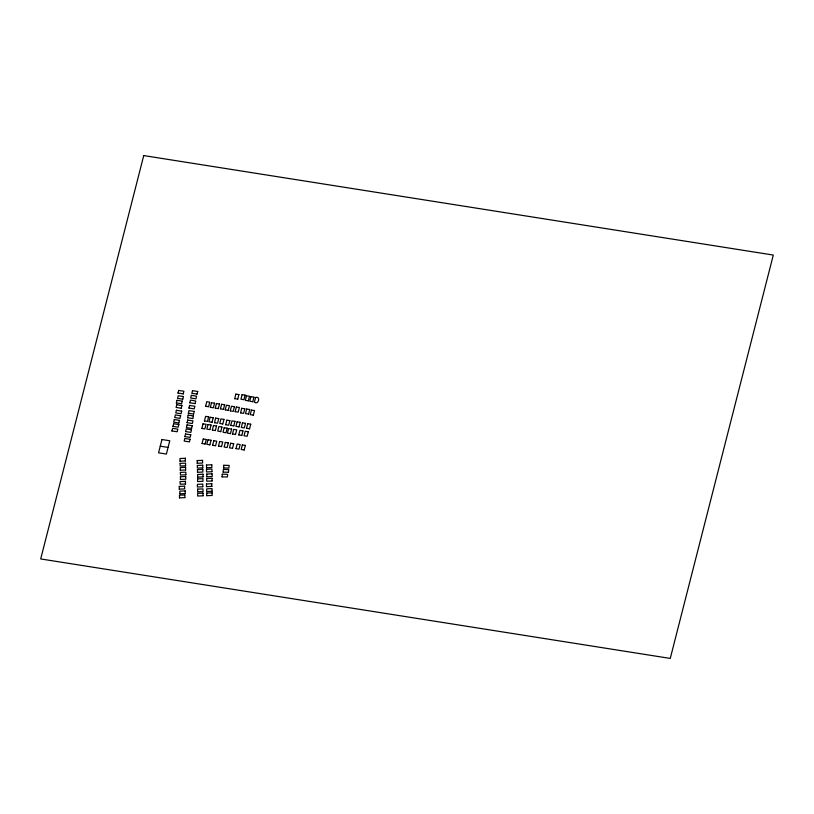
<?xml version="1.0" encoding="UTF-8"?>
<svg xmlns="http://www.w3.org/2000/svg" width="814" height="814" viewBox="0 0 814 814"><rect width="100%" height="100%" fill="white"/><g stroke="black" fill="none" stroke-linecap="round" stroke-linejoin="round"><path stroke-width="1.22" d="M222.08 476.862L222.283 474.206M223.168 472.14L223.331 469.454L228.744 469.607L228.459 472.262M223.596 467.958L223.799 465.313M178.022 393.07L178.642 390.354M176.373 402.94L177.035 400.325M176.75 404.812L176.089 407.427L181.339 408.252M176.404 410.195L175.783 412.912L181.044 413.736L181.675 411.09M174.318 419.556L173.647 422.161L178.907 422.995M172.944 426.353L173.616 423.738M171.937 430.952L172.609 428.337L177.859 429.171L177.116 431.766L171.866 430.932M183.201 393.884L183.913 391.249L178.622 390.445M181.553 403.754L182.255 401.058M182.763 399.196L183.425 396.591M181.268 408.241L181.929 405.637M178.826 422.985L179.497 420.37M180.657 415.73L179.945 418.365L174.695 417.541L175.397 414.906L180.688 415.771M178.826 424.47L178.124 427.177L172.873 426.343M191.341 395.411L190.68 398.015L195.93 398.85L196.571 396.204L191.29 395.309M192.521 390.679L191.85 393.294L197.1 394.118M189.845 402.788L190.456 400.081L195.757 401.007L195.024 403.612M188.98 408.058L189.601 405.352M188.37 413.237L189.001 410.582L194.292 411.457M187.566 417.755L188.176 415.038M187.088 422.69L187.698 419.983M187.057 424.959L186.386 427.574L191.636 428.398M185.572 431.583L186.243 428.968L191.494 429.792M184.92 436.589L185.541 433.872M197.029 394.108L197.7 391.503M193.549 414.051L194.251 411.355M192.745 418.569L193.457 415.934M191.565 428.388L192.236 425.773M190.771 434.798L190.1 437.403L184.849 436.579M205.586 406.308L206.776 401.648L209.747 402.187L208.577 406.776L205.606 406.237M201.862 428.459L203.012 423.829M204.406 420.98L205.627 416.361L208.679 416.829M210.338 407.336L211.487 402.706M208.618 416.829L207.499 421.418L204.456 420.95M203.225 438.98L202.025 443.528M207.987 424.46L206.878 429.151L209.88 429.558M210.195 417.226L208.944 421.784L212.078 422.283M214.581 403.144L213.329 407.814L210.277 407.244M205.067 444.088L206.318 439.428M211.05 424.959L209.941 429.548M215.252 408.048L216.463 403.5M211.996 422.354L213.248 417.684M208.028 439.733L206.776 444.302L209.89 444.79M212.352 430.138L213.461 425.447M214.53 422.741L215.639 418.05M218.305 408.608L219.556 403.937M209.829 444.861L211.07 440.191M221.662 404.243L220.411 408.811M215.334 430.606L216.524 425.946M218.773 418.549L217.521 423.209L214.55 422.68M212.586 445.37L213.777 440.72M220.767 431.613L217.745 431.105L218.874 426.536L221.896 427.055M222.761 423.952L219.78 423.473L220.909 418.905L223.921 419.424M223.463 409.371L224.654 404.711M212.607 445.309L215.588 445.777L216.768 441.188L213.756 440.781M225.244 409.869L226.434 405.209L229.487 405.677L228.235 410.337M220.716 431.644L221.968 426.974M222.751 424.013L224.003 419.352M218.498 446.123L219.648 441.493M227.248 428.123L225.997 432.783L223.026 432.244L224.196 427.655M225.661 424.755L226.852 420.105M230.25 410.877L231.441 406.227L234.493 406.685M221.489 446.601L222.741 441.931L219.668 441.534M234.727 398.728L235.846 394.037M229.904 420.563L228.653 425.234L225.631 424.715M230.474 433.608L227.442 433.14L228.571 428.571L231.583 429.09M228.307 442.897L227.116 447.558L224.145 447.018L225.315 442.429M234.432 406.695L233.242 411.355L230.23 410.846M237.719 399.196L238.909 394.536M235.175 411.66L236.325 407.031M230.413 433.679L231.664 429.019M234.951 421.276L233.842 425.864M245.156 395.095L243.915 399.725L240.944 399.186L242.114 394.597M232.489 434.035L233.679 429.385L236.732 429.843L235.48 434.513M230.637 443.172L229.517 447.853L232.529 448.26M237.149 421.805L235.897 426.363L239.031 426.862M240.598 412.912L241.707 408.231M233.699 443.671L232.58 448.26M248.362 400.854L245.35 400.346L246.449 395.726M238.95 426.933L240.201 422.263M244.841 408.72L243.59 413.39L240.618 412.851M238.767 434.941L239.977 430.341L242.948 430.881M245.543 423.29L244.292 427.95L241.32 427.411L242.491 422.822M235.989 448.667L237.179 444.006L240.15 444.546L238.98 449.135L236.009 448.595M248.321 400.885L249.542 396.255L246.51 395.818M246.662 408.943L245.553 413.634L248.555 414.041M252.767 401.709L249.776 401.241L250.875 396.622M242.969 430.81L241.85 435.398M249.725 409.452L248.616 414.041M252.747 401.78L253.968 397.151M242.328 444.841L241.209 449.532L244.281 449.939M247.731 423.697L246.479 428.256M251.434 410.103L250.224 414.652L253.296 415.14M255.586 397.547L254.395 402.197C258.577 405.525 260.897 395.492 255.504 397.517M248.331 431.685L247.151 436.284L244.027 435.785L245.238 431.227L248.25 431.756M249.532 428.825L250.773 424.155M244.2 450L245.39 445.35M253.276 415.211L254.528 410.541L251.455 410.144M218.345 408.577L215.293 408.079M223.535 409.3L220.492 408.832M215.415 430.535L212.362 430.067M228.286 410.307L225.224 409.829M237.79 399.125L234.747 398.657M221.53 446.571L218.437 446.041M228.368 442.887L225.234 442.399M235.521 434.483L232.428 433.943M249.572 428.795L246.55 428.286M180.036 461.172L180.006 458.526L185.388 458.282M179.965 461.182L185.429 460.938M197.161 460.571L202.594 460.358M180.138 463.37L185.602 463.125L185.561 465.781M197.171 463.258L202.625 463.013L202.513 460.368M185.633 465.771L180.169 466.015L180.148 463.278M197.344 465.445L202.808 465.201M180.311 470.207L180.27 467.562L185.653 467.317M202.839 467.847L197.375 468.091L197.375 465.404M206.451 467.765L211.915 467.521L211.803 464.875M180.23 470.217L185.694 469.973M197.395 469.637L202.859 469.393M206.481 469.312L211.935 469.068L211.894 471.723M180.403 472.405L185.867 472.161L185.826 474.816M197.436 472.293L202.89 472.049L202.778 469.403M211.966 471.713L206.512 471.957L206.491 469.22M185.897 474.806L180.443 475.05L180.413 472.313M203.073 474.236L197.609 474.481L197.721 477.126M180.382 476.78L185.755 476.485M197.639 477.126L203.103 476.882M206.715 476.801L212.179 476.556L212.067 473.911M180.382 479.466L185.846 479.222L185.734 476.577M197.588 478.856L203.012 478.652L202.971 481.308L197.588 481.542L197.629 478.886M212.088 478.317L206.634 478.561L206.746 481.206L212.128 480.972M185.511 481.328L180.047 481.573L180.159 484.218L185.541 483.984M202.828 486.752L197.364 486.996L197.415 484.34L202.798 484.096L202.747 486.752M206.441 483.974L211.874 483.77M206.451 486.66L211.905 486.416M179.233 489.143L184.686 488.909L184.585 486.253M185.266 490.903L179.813 491.147L179.925 493.793M197.578 491.829L203.042 491.585L202.971 488.909L197.558 489.092M212.118 491.259L206.654 491.503L206.705 488.848L212.088 488.603L212.037 491.259M179.843 493.803L185.307 493.559M203.093 495.787L197.639 496.031L197.68 493.376L203.062 493.131M206.685 493.05L212.139 492.806M184.89 494.973L179.426 495.217L179.538 497.863M206.715 495.695L212.169 495.451L212.067 492.806M179.456 497.873L184.92 497.629M223.758 465.272L229.172 465.425L228.897 468.081L223.524 467.958M223.097 472.14L228.541 472.262M222.232 474.175L227.655 474.328L227.371 476.973L221.998 476.862M242.104 394.658L245.095 395.126M235.897 394.129L238.889 394.607M250.936 396.713L253.927 397.191M192.44 390.669L197.741 391.473M177.951 393.05L183.282 393.895M211.508 402.747L214.499 403.215M216.483 403.541L219.475 404.019M221.642 404.304L224.633 404.782M236.345 407.071L239.418 407.468L238.166 412.138L235.144 411.63M241.768 408.323L244.76 408.801M246.723 409.045L249.715 409.513M182.835 399.206L177.513 398.372L178.246 395.767L183.465 396.499M176.964 400.315L182.295 401.16M189.764 402.777L195.095 403.622M176.292 402.92L181.624 403.764M189.581 405.443L194.902 406.278L194.159 408.882L188.909 408.048M181.98 405.606L176.699 404.711M176.384 410.287L181.705 411.131M188.288 413.217L193.62 414.061M210.185 417.287L213.166 417.755M215.7 418.152L218.691 418.62M234.941 421.347L231.949 420.869L230.718 425.376M226.831 420.166L229.823 420.635M240.12 422.334L237.078 421.774M245.462 423.361L242.409 422.792M247.71 423.758L250.702 424.226M188.156 415.13L193.488 415.974M187.485 417.745L192.816 418.579M230.8 425.396L233.781 425.875M187.678 420.075L193.01 420.909L192.267 423.514L187.006 422.68M208.048 424.552L211.03 425.03M203.032 423.87L206.105 424.267L204.853 428.937L201.831 428.429M213.522 425.539L216.504 426.017M174.247 419.536L179.528 420.339M224.176 427.726L227.167 428.195M192.308 425.783L187.006 424.857M173.545 423.728L178.866 424.572M238.807 434.93L241.789 435.409M185.5 431.562L190.832 432.407L191.453 429.7M185.521 433.964L190.842 434.808M242.389 444.943L245.37 445.411M203.256 439.031L206.247 439.499M208.008 439.794L210.999 440.272M230.688 443.264L233.679 443.742M190.11 439.295L184.778 438.451L184.188 441.076L189.438 441.9L190.069 439.194M202.096 443.549L205.087 444.027M160.256 446.174L168.03 447.395M211.823 464.774L206.43 465.018M212.088 473.819L206.695 474.053M203.001 493.04L203.022 495.787M185.327 458.19L185.348 460.938M185.602 467.236L185.612 469.973M185.45 481.247L185.47 483.984M184.595 486.162L179.202 486.406M212.016 478.327L212.047 480.972M211.793 483.77L211.833 486.416M206.766 474.145L206.797 476.79M206.502 465.109L206.532 467.755M206.756 493.04L206.787 495.695M206.491 484.004L206.522 486.66M202.991 474.236L203.022 476.892M202.727 465.201L202.757 467.857M197.476 469.637L197.507 472.283M197.212 460.602L197.242 463.247M197.619 489.173L197.66 491.829M185.195 490.913L185.226 493.559M184.809 494.983L184.849 497.629M180.433 476.811L180.464 479.466M179.273 486.497L179.304 489.143M143.742 155.576L40.7 558.943L670.258 658.424L773.3 255.057L143.742 155.576M161.955 439.519L158.557 452.818L166.371 454.059L169.77 440.761L161.955 439.519"/></g></svg>
